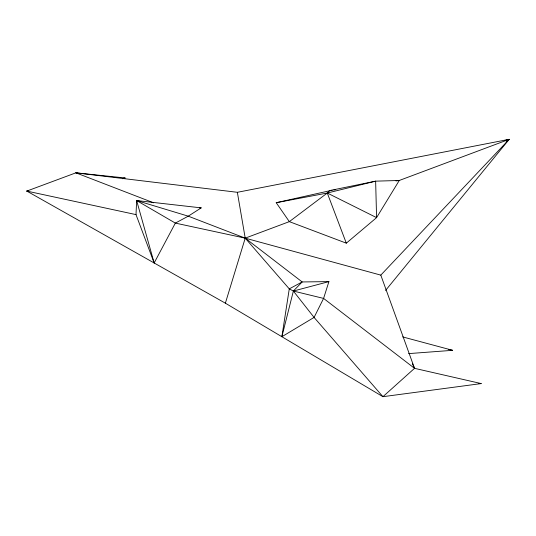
<?xml version="1.0" encoding="UTF-8"?>
<svg xmlns="http://www.w3.org/2000/svg" width="536" height="536" viewBox="0 0 536 536"><rect width="100%" height="100%" fill="white"/><g stroke="black" fill="none" stroke-linecap="round" stroke-linejoin="round"><path stroke-width="0.8" d="M136.01 214.614L136.633 200.551L201.194 207.874L188.263 216.175L175.352 223.097L154.16 262.975L136.01 214.614L26.8 191.077L75.904 172.827L125.076 177.965L122.711 178.756M28.455 190.856L26.8 191.077L225.375 303.182L382.932 396.687L481.207 383.582L414.536 368.333L323.59 298.411L293.373 291.041L289.273 288.864L302.183 281.949L328.91 281.608L323.59 298.411L314.076 317.419L281.876 336.715L289.273 288.864L245.22 238.151L188.263 216.175L136.633 200.551L154.16 262.975M281.876 336.715L293.373 291.041L302.183 281.949L245.22 238.151L175.352 223.097L136.633 200.551L139.816 201.322M225.375 303.182L245.22 238.151L237.354 192.303L75.904 172.827L153.638 202.816M385.558 290.445L509.2 139.313L237.354 192.303M506.138 142.161L509.2 139.313L399.266 180.478L375.642 181.155L329.707 190.575L327.282 193.027L289.34 221.636L245.22 238.151L380.801 275.122L509.2 139.313L504.363 140.633M380.801 275.122L414.536 368.333L382.932 396.687L314.076 317.419L293.373 291.041L328.91 281.608M332.193 190.213L276.221 202.709L289.34 221.636L346.31 243.17L376.58 217.636L399.266 180.478L395.957 180.954M276.221 202.709L327.282 193.027L375.642 181.155L376.58 217.636L327.282 193.027L346.31 243.17M333.848 189.972L335.502 189.731M123.421 178.186L125.076 177.965M408.626 353.613L452.632 350.316L402.643 336.903M199.56 207.874L201.194 207.874M478.722 383.374L481.207 383.582M26.8 191.077L28.455 191.251M448.552 349.479L452.632 350.316M75.904 172.827L78.316 173.436M412.432 363.83L414.536 368.333"/></g></svg>
